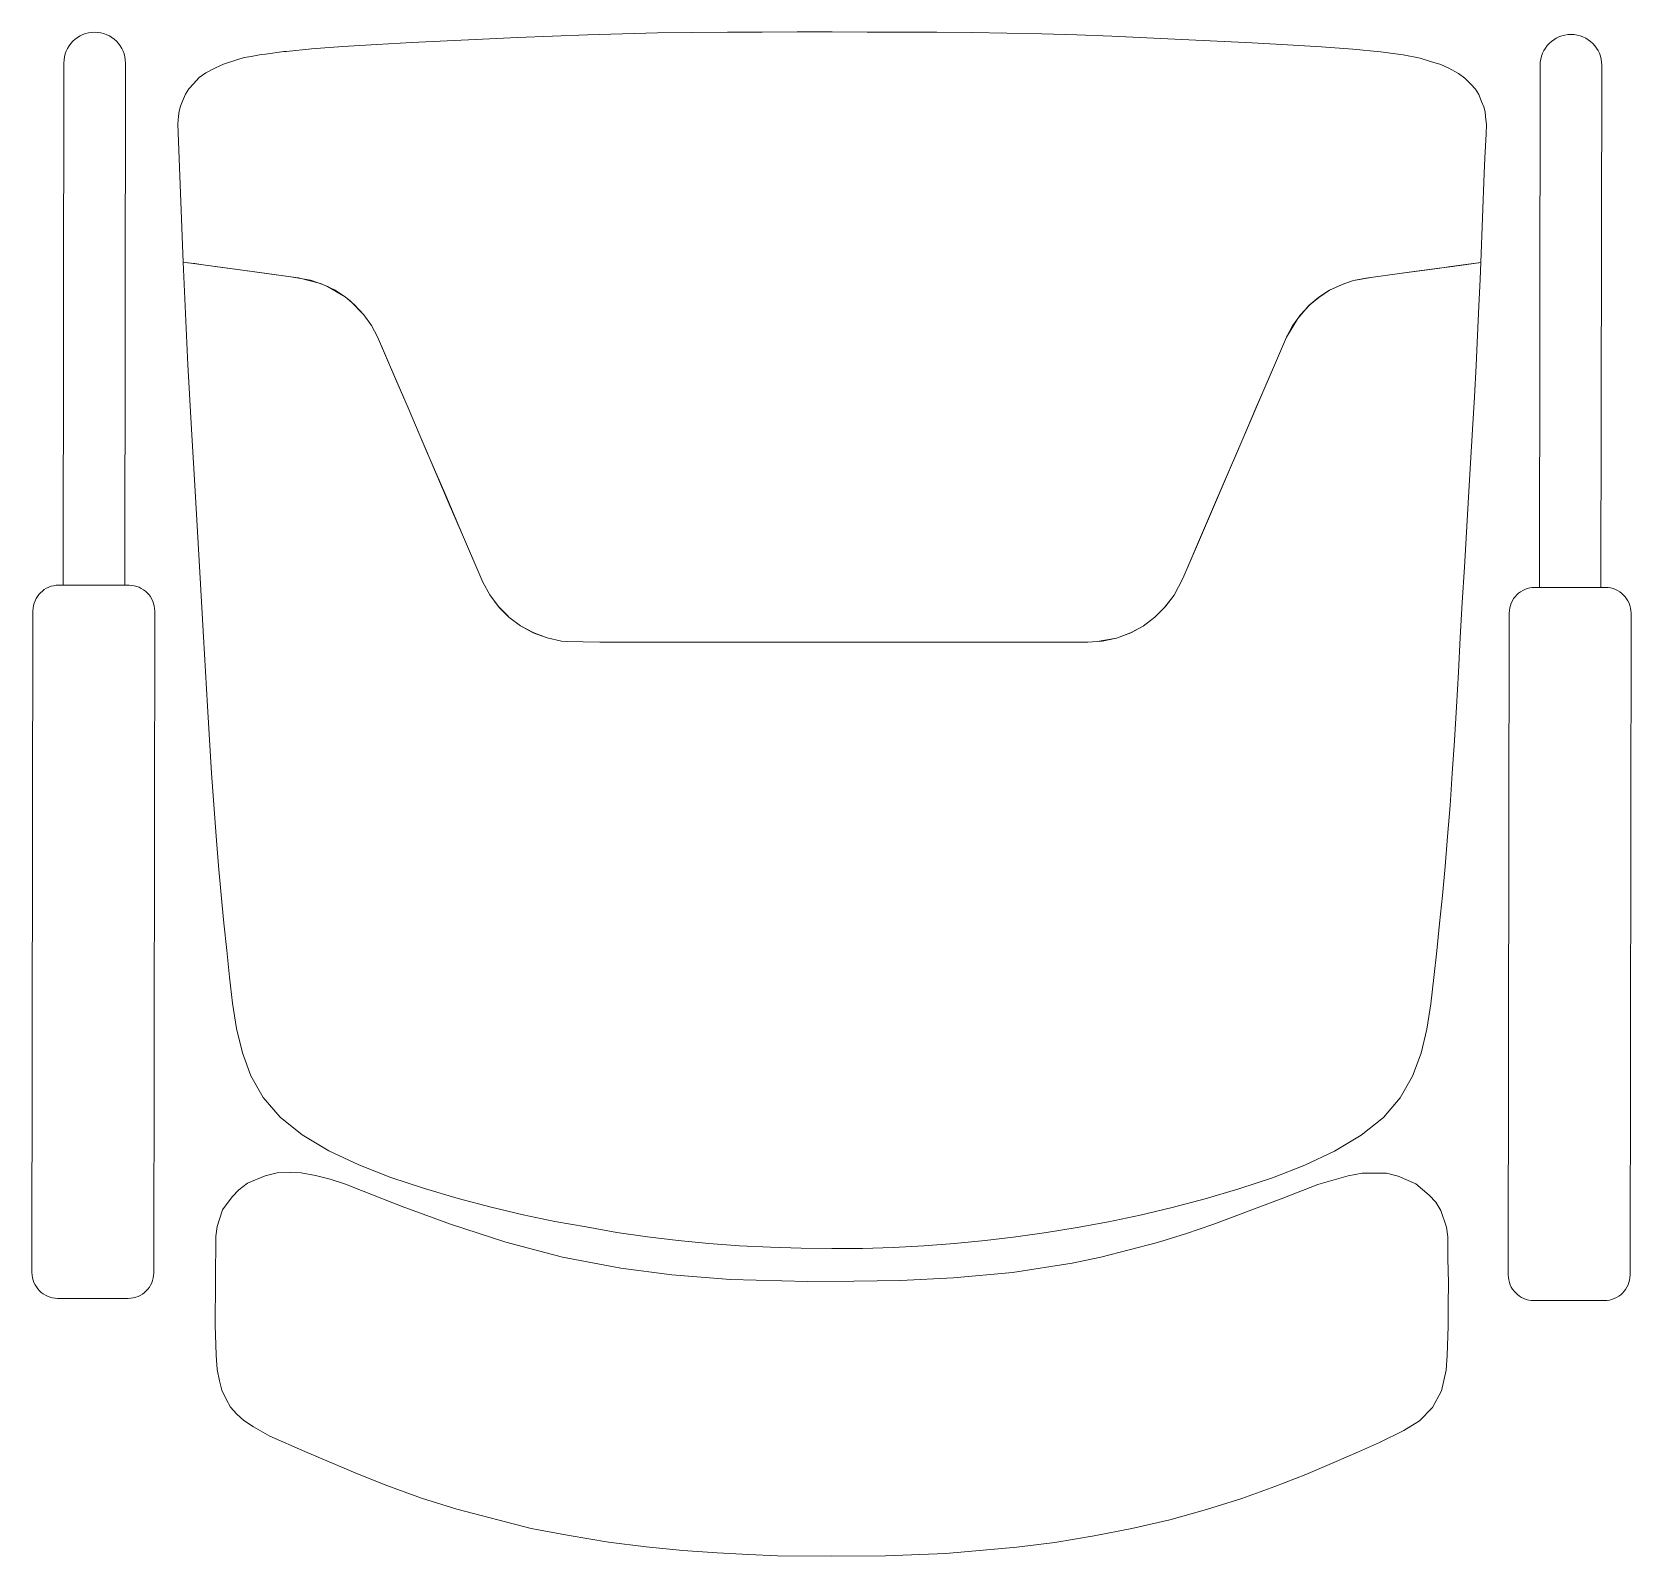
# Model space of a CAD drawing. Header units: inches. Extents: x 78 to 199, y 70 to 92.
# Drawn here: x 89.541 to 90.164, y 78.313 to 78.906 of the extents above; entities that cross this region are included whole.
import ezdxf
from ezdxf.enums import TextEntityAlignment as Align

# ---------------------------------------------------------------- set-up
doc = ezdxf.new("R2010")
doc.units = ezdxf.units.IN
doc.header["$MEASUREMENT"] = 0
doc.linetypes.add('HIDDEN', pattern=[0.375, 0.25, -0.125])
doc.linetypes.add('HIDDEN2', pattern=[0.1875, 0.125, -0.0625])
doc.layers.add('GOLDCLADDING', color=7, linetype='Continuous', true_color=0xffc20a)
doc.layers.add('HIDDEN-EEE', color=6, linetype='HIDDEN', lineweight=9)
doc.styles.add('ROMANS', font='romans.shx')

# ---------------------------------------------------------------- blocks, each defined once
blk = doc.blocks.new('YJYJJYJTYJTY')
at = {"layer": 'HIDDEN-EEE', "color": 252, "linetype": 'HIDDEN2', "ltscale": 300}
for p, q in [((-5.53338, 6.01942, -0.07909), (-5.51968, 6.02009, -0.07909)), ((-5.51968, 6.02009, -0.07909), (-5.50602, 6.02073, -0.07909)), ((-5.50602, 6.02073, -0.07909), (-5.49238, 6.0213, -0.07909)), ((-5.49238, 6.0213, -0.07909), (-5.47877, 6.0218, -0.07909)), ((-5.47877, 6.0218, -0.07909), (-5.46516, 6.0222, -0.07909)), ((-5.46516, 6.0222, -0.07909), (-5.45156, 6.02249, -0.07909)), ((-5.45156, 6.02249, -0.07909), (-5.43796, 6.02268, -0.07909)), ((-5.43796, 6.02268, -0.07909), (-5.42435, 6.0228, -0.07909)), ((-5.42435, 6.0228, -0.07909), (-5.41075, 6.02286, -0.07909)), ((-5.41075, 6.02286, -0.07909), (-5.39715, 6.02287, -0.07909)), ((-5.39715, 6.02287, -0.07909), (-5.38355, 6.02287, -0.07909)), ((-5.38355, 6.02287, -0.07909), (-5.36994, 6.02286, -0.07909)), ((-5.36994, 6.02286, -0.07909), (-5.35634, 6.02284, -0.07909)), ((-5.35634, 6.02284, -0.07909), (-5.34274, 6.02277, -0.07909)), ((-5.34274, 6.02277, -0.07909), (-5.32914, 6.02264, -0.07909)), ((-5.32914, 6.02264, -0.07909), (-5.31553, 6.02244, -0.07909)), ((-5.31553, 6.02244, -0.07909), (-5.30193, 6.02214, -0.07909)), ((-5.30193, 6.02214, -0.07909), (-5.28833, 6.02173, -0.07909)), ((-5.28833, 6.02173, -0.07909), (-5.27471, 6.02122, -0.07909)), ((-5.27471, 6.02122, -0.07909), (-5.26108, 6.02064, -0.07909)), ((-5.26108, 6.02064, -0.07909), (-5.24741, 6.01999, -0.07909)), ((-5.6098, 6.01336, -0.07909), (-5.6058, 6.01414, -0.07909)), ((-5.6058, 6.01414, -0.07909), (-5.60421, 6.01428, -0.07909)), ((-5.60421, 6.01428, -0.07909), (-5.59699, 6.01532, -0.07909)), ((-5.59699, 6.01532, -0.07909), (-5.59596, 6.01529, -0.07909)), ((-5.59596, 6.01529, -0.07909), (-5.58631, 6.01637, -0.07909)), ((-5.58631, 6.01637, -0.07909), (-5.5741, 6.01726, -0.07909)), ((-5.5741, 6.01726, -0.07909), (-5.56086, 6.01803, -0.07909)), ((-5.56086, 6.01803, -0.07909), (-5.54714, 6.01873, -0.07909)), ((-5.54714, 6.01873, -0.07909), (-5.53338, 6.01942, -0.07909)), ((-5.24741, 6.01999, -0.07909), (-5.23371, 6.01931, -0.07909)), ((-5.23371, 6.01931, -0.07909), (-5.21996, 6.01861, -0.07909)), ((-5.21996, 6.01861, -0.07909), (-5.20623, 6.01789, -0.07909)), ((-5.20623, 6.01789, -0.07909), (-5.193, 6.01712, -0.07909)), ((-5.193, 6.01712, -0.07909), (-5.18079, 6.01622, -0.07909)), ((-5.18079, 6.01622, -0.07909), (-5.1701, 6.01515, -0.07909)), ((-5.1701, 6.01515, -0.07909), (-5.16129, 6.01397, -0.07909)), ((-5.16129, 6.01397, -0.07909), (-5.15466, 6.01272, -0.07909)), ((-5.68297, 5.80751, -0.07909), (-5.68267, 6.01078, -0.07909)), ((-5.65897, 5.80747, -0.07909), (-5.65867, 6.01075, -0.07909)), ((-5.62742, 6.00696, -0.07909), (-5.62366, 6.00897, -0.07909)), ((-5.62366, 6.00897, -0.07909), (-5.62052, 6.01041, -0.07909)), ((-5.62052, 6.01041, -0.07909), (-5.61531, 6.012, -0.07909)), ((-5.61531, 6.012, -0.07909), (-5.61244, 6.01289, -0.07909)), ((-5.61244, 6.01289, -0.07909), (-5.6098, 6.01336, -0.07909)), ((-5.15466, 6.01272, -0.07909), (-5.15061, 6.0114, -0.07909)), ((-5.15061, 6.0114, -0.07909), (-5.14658, 6.01024, -0.07909)), ((-5.14658, 6.01024, -0.07909), (-5.14344, 6.00879, -0.07909)), ((-5.14344, 6.00879, -0.07909), (-5.13969, 6.00677, -0.07909)), ((-5.10821, 5.80666, -0.07909), (-5.10791, 6.00993, -0.07909)), ((-5.08421, 5.80662, -0.07909), (-5.08391, 6.0099, -0.07909)), ((-5.63405, 6.00075, -0.07909), (-5.63224, 6.00271, -0.07909)), ((-5.63224, 6.00271, -0.07909), (-5.62992, 6.00514, -0.07909)), ((-5.62992, 6.00514, -0.07909), (-5.62742, 6.00696, -0.07909)), ((-5.13969, 6.00677, -0.07909), (-5.13718, 6.00496, -0.07909)), ((-5.13718, 6.00496, -0.07909), (-5.13487, 6.00252, -0.07909)), ((-5.13487, 6.00252, -0.07909), (-5.13306, 6.00056, -0.07909)), ((-5.63729, 5.99398, -0.07909), (-5.63643, 5.99594, -0.07909)), ((-5.63643, 5.99594, -0.07909), (-5.63528, 5.99872, -0.07909)), ((-5.63528, 5.99872, -0.07909), (-5.63405, 6.00075, -0.07909)), ((-5.13306, 6.00056, -0.07909), (-5.13183, 5.99853, -0.07909)), ((-5.13183, 5.99853, -0.07909), (-5.13068, 5.99575, -0.07909)), ((-5.13068, 5.99575, -0.07909), (-5.12982, 5.99379, -0.07909)), ((-5.63829, 5.98703, -0.07909), (-5.63799, 5.99006, -0.07909)), ((-5.63799, 5.99006, -0.07909), (-5.63781, 5.99202, -0.07909)), ((-5.63781, 5.99202, -0.07909), (-5.63729, 5.99398, -0.07909)), ((-5.12982, 5.99379, -0.07909), (-5.1293, 5.99183, -0.07909)), ((-5.1293, 5.99183, -0.07909), (-5.12913, 5.98987, -0.07909)), ((-5.12913, 5.98987, -0.07909), (-5.12883, 5.98683, -0.07909)), ((-5.63615, 5.93329, -0.07909), (-5.63829, 5.98703, -0.07909)), ((-5.12897, 5.98319, -0.07909), (-5.1294, 5.97376, -0.07909)), ((-5.12883, 5.98683, -0.07909), (-5.12897, 5.98319, -0.07909)), ((-5.1294, 5.97376, -0.07909), (-5.12964, 5.96791, -0.07909)), ((-5.12964, 5.96791, -0.07909), (-5.13101, 5.9331, -0.07909)), ((-5.63536, 5.93318, -0.07909), (-5.63615, 5.93329, -0.07909)), ((-5.63615, 5.93329, -0.07909), (-5.62843, 5.93223, -0.07909)), ((-5.63435, 5.89328, -0.07909), (-5.63615, 5.93329, -0.07909)), ((-5.63615, 5.93329, -0.07909), (-5.63615, 5.93329, -0.07909)), ((-5.63444, 5.93305, -0.07909), (-5.63536, 5.93318, -0.07909)), ((-5.63164, 5.93268, -0.07909), (-5.63444, 5.93305, -0.07909)), ((-5.13368, 5.93274, -0.07909), (-5.13101, 5.9331, -0.07909)), ((-5.1318, 5.93299, -0.07909), (-5.13294, 5.93284, -0.07909)), ((-5.13101, 5.9331, -0.07909), (-5.1318, 5.93299, -0.07909)), ((-5.13101, 5.9331, -0.07909), (-5.13128, 5.92665, -0.07909)), ((-5.62843, 5.93223, -0.07909), (-5.63164, 5.93268, -0.07909)), ((-5.61993, 5.93109, -0.07909), (-5.62843, 5.93223, -0.07909)), ((-5.62843, 5.93223, -0.07909), (-5.61311, 5.93016, -0.07909)), ((-5.61311, 5.93016, -0.07909), (-5.61993, 5.93109, -0.07909)), ((-5.60449, 5.92899, -0.07909), (-5.61311, 5.93016, -0.07909)), ((-5.61311, 5.93016, -0.07909), (-5.60381, 5.92889, -0.07909)), ((-5.5943, 5.92761, -0.07909), (-5.60449, 5.92899, -0.07909)), ((-5.60381, 5.92889, -0.07909), (-5.5943, 5.92761, -0.07909)), ((-5.59134, 5.9272, -0.07909), (-5.5943, 5.92761, -0.07909)), ((-5.5943, 5.92761, -0.07909), (-5.5866, 5.92625, -0.07909)), ((-5.5828, 5.92497, -0.07909), (-5.59134, 5.9272, -0.07909)), ((-5.17287, 5.92745, -0.07909), (-5.18057, 5.92608, -0.07909)), ((-5.18057, 5.92609, -0.07909), (-5.17563, 5.92707, -0.07909)), ((-5.17563, 5.92707, -0.07909), (-5.17287, 5.92745, -0.07909)), ((-5.16267, 5.92883, -0.07909), (-5.17287, 5.92745, -0.07909)), ((-5.17287, 5.92745, -0.07909), (-5.16267, 5.92883, -0.07909)), ((-5.16267, 5.92883, -0.07909), (-5.15406, 5.92999, -0.07909)), ((-5.15473, 5.92989, -0.07909), (-5.16267, 5.92883, -0.07909)), ((-5.14786, 5.93082, -0.07909), (-5.15473, 5.92989, -0.07909)), ((-5.15406, 5.92999, -0.07909), (-5.14723, 5.93091, -0.07909)), ((-5.14262, 5.93152, -0.07909), (-5.14786, 5.93082, -0.07909)), ((-5.14723, 5.93091, -0.07909), (-5.14203, 5.93161, -0.07909)), ((-5.13873, 5.93205, -0.07909), (-5.14262, 5.93152, -0.07909)), ((-5.14203, 5.93161, -0.07909), (-5.13822, 5.93213, -0.07909)), ((-5.13595, 5.93243, -0.07909), (-5.13873, 5.93205, -0.07909)), ((-5.13822, 5.93213, -0.07909), (-5.13552, 5.93249, -0.07909)), ((-5.13403, 5.93268, -0.07909), (-5.13595, 5.93243, -0.07909)), ((-5.13552, 5.93249, -0.07909), (-5.13368, 5.93274, -0.07909)), ((-5.13294, 5.93284, -0.07909), (-5.13403, 5.93268, -0.07909)), ((-5.5866, 5.92625, -0.07909), (-5.58183, 5.92463, -0.07909)), ((-5.57999, 5.92375, -0.07909), (-5.5828, 5.92497, -0.07909)), ((-5.58183, 5.92463, -0.07909), (-5.5773, 5.92245, -0.07909)), ((-5.57308, 5.91972, -0.07909), (-5.57999, 5.92375, -0.07909)), ((-5.5773, 5.92245, -0.07909), (-5.57308, 5.91971, -0.07909)), ((-5.18987, 5.9223, -0.07909), (-5.19409, 5.91956, -0.07909)), ((-5.19409, 5.91958, -0.07909), (-5.18987, 5.9223, -0.07909)), ((-5.18987, 5.9223, -0.07909), (-5.18437, 5.92482, -0.07909)), ((-5.18501, 5.92459, -0.07909), (-5.18987, 5.9223, -0.07909)), ((-5.18057, 5.92608, -0.07909), (-5.18501, 5.92459, -0.07909)), ((-5.18437, 5.92482, -0.07909), (-5.18057, 5.92609, -0.07909)), ((-5.13128, 5.92665, -0.07909), (-5.13174, 5.91608, -0.07909)), ((-5.57125, 5.91817, -0.07909), (-5.57308, 5.91972, -0.07909)), ((-5.57308, 5.91971, -0.07909), (-5.56958, 5.91675, -0.07909)), ((-5.56583, 5.91277, -0.07909), (-5.57125, 5.91817, -0.07909)), ((-5.56958, 5.91675, -0.07909), (-5.56583, 5.91276, -0.07909)), ((-5.20223, 5.91138, -0.07909), (-5.19794, 5.91633, -0.07909)), ((-5.19759, 5.91661, -0.07909), (-5.20135, 5.91262, -0.07909)), ((-5.19794, 5.91633, -0.07909), (-5.19409, 5.91958, -0.07909)), ((-5.19409, 5.91956, -0.07909), (-5.19759, 5.91661, -0.07909)), ((-5.13174, 5.91608, -0.07909), (-5.13226, 5.90487, -0.07909)), ((-5.56292, 5.90867, -0.07909), (-5.56583, 5.91277, -0.07909)), ((-5.56583, 5.91276, -0.07909), (-5.56292, 5.90867, -0.07909)), ((-5.56054, 5.90423, -0.07909), (-5.56292, 5.90867, -0.07909)), ((-5.56292, 5.90867, -0.07909), (-5.56054, 5.90423, -0.07909)), ((-5.20665, 5.9041, -0.07909), (-5.20223, 5.91138, -0.07909)), ((-5.20427, 5.90852, -0.07909), (-5.20665, 5.90408, -0.07909)), ((-5.20223, 5.91138, -0.07909), (-5.20427, 5.90852, -0.07909)), ((-5.20135, 5.91262, -0.07909), (-5.20223, 5.91138, -0.07909)), ((-5.55809, 5.89854, -0.07909), (-5.56054, 5.90423, -0.07909)), ((-5.56054, 5.90423, -0.07909), (-5.55585, 5.8933, -0.07909)), ((-5.20901, 5.89857, -0.07909), (-5.20665, 5.9041, -0.07909)), ((-5.20665, 5.90408, -0.07909), (-5.20901, 5.89857, -0.07909)), ((-5.13226, 5.90487, -0.07909), (-5.13284, 5.89309, -0.07909)), ((-5.55349, 5.8878, -0.07909), (-5.55809, 5.89854, -0.07909)), ((-5.2137, 5.88767, -0.07909), (-5.20901, 5.89857, -0.07909)), ((-5.20901, 5.89857, -0.07909), (-5.21134, 5.89317, -0.07909)), ((-5.63302, 5.8683, -0.07909), (-5.63435, 5.89328, -0.07909)), ((-5.55585, 5.8933, -0.07909), (-5.54864, 5.8765, -0.07909)), ((-5.21134, 5.89317, -0.07909), (-5.21471, 5.88532, -0.07909)), ((-5.13284, 5.89309, -0.07909), (-5.13348, 5.88082, -0.07909)), ((-5.54864, 5.8765, -0.07909), (-5.55349, 5.8878, -0.07909)), ((-5.21471, 5.88532, -0.07909), (-5.24018, 5.82604, -0.07909)), ((-5.21856, 5.87638, -0.07909), (-5.2137, 5.88767, -0.07909)), ((-5.13348, 5.88082, -0.07909), (-5.13419, 5.86811, -0.07909)), ((-5.54357, 5.86466, -0.07909), (-5.54864, 5.8765, -0.07909)), ((-5.54864, 5.8765, -0.07909), (-5.54142, 5.85965, -0.07909)), ((-5.22365, 5.86454, -0.07909), (-5.21856, 5.87638, -0.07909)), ((-5.63147, 5.8419, -0.07909), (-5.63302, 5.8683, -0.07909)), ((-5.53823, 5.85221, -0.07909), (-5.54357, 5.86466, -0.07909)), ((-5.22899, 5.8521, -0.07909), (-5.22365, 5.86454, -0.07909)), ((-5.13419, 5.86811, -0.07909), (-5.13496, 5.85505, -0.07909)), ((-5.54142, 5.85965, -0.07909), (-5.5344, 5.84328, -0.07909)), ((-5.53259, 5.83907, -0.07909), (-5.53823, 5.85221, -0.07909)), ((-5.23464, 5.83896, -0.07909), (-5.22899, 5.8521, -0.07909)), ((-5.13496, 5.85505, -0.07909), (-5.13576, 5.84172, -0.07909)), ((-5.62985, 5.81472, -0.07909), (-5.63147, 5.8419, -0.07909)), ((-5.5344, 5.84328, -0.07909), (-5.52706, 5.82615, -0.07909)), ((-5.13576, 5.84172, -0.07909), (-5.13658, 5.82818, -0.07909)), ((-5.52706, 5.82615, -0.07909), (-5.53259, 5.83907, -0.07909)), ((-5.23932, 5.82805, -0.07909), (-5.23464, 5.83896, -0.07909)), ((-5.24702, 5.81015, -0.07909), (-5.23932, 5.82805, -0.07909)), ((-5.13658, 5.82818, -0.07909), (-5.1374, 5.81453, -0.07909)), ((-5.52112, 5.81232, -0.07909), (-5.52706, 5.82615, -0.07909)), ((-5.52706, 5.82615, -0.07909), (-5.51958, 5.80872, -0.07909)), ((-5.24018, 5.82604, -0.07909), (-5.24702, 5.81015, -0.07909)), ((-5.62829, 5.78734, -0.07909), (-5.62985, 5.81472, -0.07909)), ((-5.51958, 5.80872, -0.07909), (-5.52112, 5.81232, -0.07909)), ((-5.51684, 5.80371, -0.07909), (-5.51958, 5.80872, -0.07909)), ((-5.51958, 5.80872, -0.07909), (-5.51684, 5.8037, -0.07909)), ((-5.24702, 5.81015, -0.07909), (-5.25042, 5.80361, -0.07909)), ((-5.25042, 5.8036, -0.07909), (-5.24702, 5.81015, -0.07909)), ((-5.1374, 5.81453, -0.07909), (-5.1382, 5.80083, -0.07909)), ((-5.65726, 5.80747, -0.07909), (-5.68468, 5.80751, -0.07909)), ((-5.51342, 5.79915, -0.07909), (-5.51684, 5.80371, -0.07909)), ((-5.51684, 5.8037, -0.07909), (-5.51314, 5.79886, -0.07909)), ((-5.25412, 5.79876, -0.07909), (-5.25042, 5.8036, -0.07909)), ((-5.25042, 5.80361, -0.07909), (-5.25384, 5.79904, -0.07909)), ((-5.10992, 5.80666, -0.07909), (-5.08251, 5.80662, -0.07909)), ((-5.69469, 5.79753, -0.07909), (-5.69507, 5.53987, -0.07909)), ((-5.64766, 5.5398, -0.07909), (-5.64728, 5.79746, -0.07909)), ((-5.50983, 5.79555, -0.07909), (-5.51342, 5.79915, -0.07909)), ((-5.51314, 5.79886, -0.07909), (-5.50939, 5.79511, -0.07909)), ((-5.25384, 5.79904, -0.07909), (-5.25788, 5.79501, -0.07909)), ((-5.25788, 5.79502, -0.07909), (-5.25412, 5.79876, -0.07909)), ((-5.1382, 5.80083, -0.07909), (-5.13898, 5.78716, -0.07909)), ((-5.12032, 5.53902, -0.07909), (-5.11994, 5.79667, -0.07909)), ((-5.07252, 5.7966, -0.07909), (-5.0729, 5.53895, -0.07909)), ((-5.50939, 5.7951, -0.07909), (-5.50983, 5.79555, -0.07909)), ((-5.50939, 5.79511, -0.07909), (-5.50482, 5.79169, -0.07909)), ((-5.50482, 5.79169, -0.07909), (-5.50939, 5.7951, -0.07909)), ((-5.49995, 5.78904, -0.07909), (-5.50482, 5.79169, -0.07909)), ((-5.50482, 5.79169, -0.07909), (-5.49992, 5.78901, -0.07909)), ((-5.26735, 5.78892, -0.07909), (-5.26244, 5.79161, -0.07909)), ((-5.26244, 5.7916, -0.07909), (-5.26732, 5.78895, -0.07909)), ((-5.26244, 5.79161, -0.07909), (-5.25788, 5.79502, -0.07909)), ((-5.25788, 5.79501, -0.07909), (-5.26244, 5.7916, -0.07909)), ((-5.62678, 5.76037, -0.07909), (-5.62829, 5.78734, -0.07909)), ((-5.49447, 5.78697, -0.07909), (-5.49995, 5.78904, -0.07909)), ((-5.49992, 5.78901, -0.07909), (-5.49447, 5.78696, -0.07909)), ((-5.4889, 5.78576, -0.07909), (-5.49447, 5.78697, -0.07909)), ((-5.49447, 5.78696, -0.07909), (-5.4889, 5.78575, -0.07909)), ((-5.48694, 5.78562, -0.07909), (-5.4889, 5.78576, -0.07909)), ((-5.4889, 5.78575, -0.07909), (-5.48694, 5.78562, -0.07909)), ((-5.47402, 5.78535, -0.07909), (-5.48694, 5.78562, -0.07909)), ((-5.48694, 5.78562, -0.07909), (-5.474, 5.78534, -0.07909)), ((-5.29327, 5.78527, -0.07909), (-5.47402, 5.78535, -0.07909)), ((-5.474, 5.78534, -0.07909), (-5.29325, 5.78528, -0.07909)), ((-5.28406, 5.78526, -0.07909), (-5.29327, 5.78527, -0.07909)), ((-5.29325, 5.78528, -0.07909), (-5.28406, 5.78527, -0.07909)), ((-5.28033, 5.78554, -0.07909), (-5.28406, 5.78526, -0.07909)), ((-5.28406, 5.78527, -0.07909), (-5.28033, 5.78554, -0.07909)), ((-5.2728, 5.78689, -0.07909), (-5.28033, 5.78554, -0.07909)), ((-5.28033, 5.78554, -0.07909), (-5.27837, 5.78568, -0.07909)), ((-5.27837, 5.78568, -0.07909), (-5.2728, 5.78689, -0.07909)), ((-5.26732, 5.78895, -0.07909), (-5.2728, 5.78689, -0.07909)), ((-5.2728, 5.78689, -0.07909), (-5.26735, 5.78892, -0.07909)), ((-5.13898, 5.78716, -0.07909), (-5.13975, 5.77359, -0.07909)), ((-5.13975, 5.77359, -0.07909), (-5.14051, 5.76019, -0.07909)), ((-5.6252, 5.73436, -0.07909), (-5.62678, 5.76037, -0.07909)), ((-5.14051, 5.76019, -0.07909), (-5.14129, 5.74703, -0.07909)), ((-5.14129, 5.74703, -0.07909), (-5.14211, 5.73417, -0.07909)), ((-5.62341, 5.70983, -0.07909), (-5.6252, 5.73436, -0.07909)), ((-5.14211, 5.73417, -0.07909), (-5.14298, 5.7217, -0.07909)), ((-5.14298, 5.7217, -0.07909), (-5.14392, 5.70965, -0.07909)), ((-5.62243, 5.69819, -0.07909), (-5.62341, 5.70983, -0.07909)), ((-5.14392, 5.70965, -0.07909), (-5.14491, 5.69801, -0.07909)), ((-5.6214, 5.68692, -0.07909), (-5.62243, 5.69819, -0.07909)), ((-5.14491, 5.69801, -0.07909), (-5.14595, 5.68674, -0.07909)), ((-5.62033, 5.67598, -0.07909), (-5.6214, 5.68692, -0.07909)), ((-5.14595, 5.68674, -0.07909), (-5.14703, 5.6758, -0.07909)), ((-5.61923, 5.66533, -0.07909), (-5.62033, 5.67598, -0.07909)), ((-5.14703, 5.6758, -0.07909), (-5.14813, 5.66515, -0.07909)), ((-5.61812, 5.65493, -0.07909), (-5.61923, 5.66533, -0.07909)), ((-5.14813, 5.66515, -0.07909), (-5.14925, 5.65475, -0.07909)), ((-5.61695, 5.64476, -0.07909), (-5.61812, 5.65493, -0.07909)), ((-5.14925, 5.65475, -0.07909), (-5.15043, 5.64458, -0.07909)), ((-5.61541, 5.63489, -0.07909), (-5.61695, 5.64476, -0.07909)), ((-5.15043, 5.64458, -0.07909), (-5.15198, 5.63472, -0.07909)), ((-5.61315, 5.62544, -0.07909), (-5.61541, 5.63489, -0.07909)), ((-5.15198, 5.63472, -0.07909), (-5.15424, 5.62526, -0.07909)), ((-5.60981, 5.61648, -0.07909), (-5.61315, 5.62544, -0.07909)), ((-5.15424, 5.62526, -0.07909), (-5.15759, 5.6163, -0.07909)), ((-5.60503, 5.60811, -0.07909), (-5.60981, 5.61648, -0.07909)), ((-5.15759, 5.6163, -0.07909), (-5.16237, 5.60794, -0.07909)), ((-5.59846, 5.60044, -0.07909), (-5.60503, 5.60811, -0.07909)), ((-5.16237, 5.60794, -0.07909), (-5.16895, 5.60028, -0.07909)), ((-5.58986, 5.59353, -0.07909), (-5.59846, 5.60044, -0.07909)), ((-5.16895, 5.60028, -0.07909), (-5.17755, 5.59337, -0.07909)), ((-5.57952, 5.58735, -0.07909), (-5.58986, 5.59353, -0.07909)), ((-5.17755, 5.59337, -0.07909), (-5.1879, 5.5872, -0.07909)), ((-5.56787, 5.58184, -0.07909), (-5.57952, 5.58735, -0.07909)), ((-5.1879, 5.5872, -0.07909), (-5.19956, 5.5817, -0.07909)), ((-5.60424, 5.57755, 0.34034), (-5.59965, 5.57872, 0.34034)), ((-5.59965, 5.57872, 0.34034), (-5.59449, 5.57888, 0.34034)), ((-5.59449, 5.57888, 0.34034), (-5.59029, 5.57871, 0.34034)), ((-5.59029, 5.57871, 0.34034), (-5.58475, 5.5777, 0.34034)), ((-5.55531, 5.57694, -0.07909), (-5.56787, 5.58184, -0.07909)), ((-5.19956, 5.5817, -0.07909), (-5.21212, 5.57681, -0.07909)), ((-5.18267, 5.57754, 0.34034), (-5.17714, 5.57856, 0.34034)), ((-5.17714, 5.57856, 0.34034), (-5.16778, 5.57856, 0.34034)), ((-5.16778, 5.57856, 0.34034), (-5.16319, 5.57738, 0.34034)), ((-5.61717, 5.56933, 0.34034), (-5.61453, 5.57216, 0.34034)), ((-5.61453, 5.57216, 0.34034), (-5.61119, 5.57466, 0.34034)), ((-5.61119, 5.57466, 0.34034), (-5.60424, 5.57755, 0.34034)), ((-5.58475, 5.5777, 0.34034), (-5.57903, 5.57621, 0.34034)), ((-5.57903, 5.57621, 0.34034), (-5.573, 5.57429, 0.34034)), ((-5.573, 5.57429, 0.34034), (-5.56617, 5.57158, 0.34034)), ((-5.54227, 5.5726, -0.07909), (-5.55531, 5.57694, -0.07909)), ((-5.52916, 5.56875, -0.07909), (-5.54227, 5.5726, -0.07909)), ((-5.22516, 5.57248, -0.07909), (-5.23827, 5.56864, -0.07909)), ((-5.21212, 5.57681, -0.07909), (-5.22516, 5.57248, -0.07909)), ((-5.20873, 5.56864, 0.34034), (-5.19443, 5.57414, 0.34034)), ((-5.19443, 5.57414, 0.34034), (-5.18267, 5.57754, 0.34034)), ((-5.16319, 5.57738, 0.34034), (-5.15624, 5.57449, 0.34034)), ((-5.15624, 5.57449, 0.34034), (-5.15112, 5.57007, 0.34034)), ((-5.62089, 5.56429, 0.34034), (-5.61717, 5.56933, 0.34034)), ((-5.56617, 5.57158, 0.34034), (-5.55096, 5.56568, 0.34034)), ((-5.55096, 5.56568, 0.34034), (-5.53208, 5.5587, 0.34034)), ((-5.51633, 5.56535, -0.07909), (-5.52916, 5.56875, -0.07909)), ((-5.23827, 5.56864, -0.07909), (-5.25111, 5.56525, -0.07909)), ((-5.23536, 5.55858, 0.34034), (-5.20873, 5.56864, 0.34034)), ((-5.15112, 5.57007, 0.34034), (-5.14848, 5.56726, 0.34034)), ((-5.14848, 5.56726, 0.34034), (-5.14654, 5.56411, 0.34034)), ((-5.62302, 5.55778, 0.34034), (-5.62089, 5.56429, 0.34034)), ((-5.50379, 5.56235, -0.07909), (-5.51633, 5.56535, -0.07909)), ((-5.49148, 5.55974, -0.07909), (-5.50379, 5.56235, -0.07909)), ((-5.47935, 5.55764, -0.07909), (-5.49148, 5.55974, -0.07909)), ((-5.27596, 5.55965, -0.07909), (-5.28809, 5.55739, -0.07909)), ((-5.26365, 5.56226, -0.07909), (-5.27596, 5.55965, -0.07909)), ((-5.25111, 5.56525, -0.07909), (-5.26365, 5.56226, -0.07909)), ((-5.14654, 5.56411, 0.34034), (-5.14442, 5.5576, 0.34034)), ((-5.62371, 5.51923, 0.34034), (-5.62355, 5.55401, 0.34034)), ((-5.62355, 5.55401, 0.34034), (-5.62302, 5.55778, 0.34034)), ((-5.53208, 5.5587, 0.34034), (-5.51061, 5.55173, 0.34034)), ((-5.46734, 5.55551, -0.07909), (-5.47935, 5.55764, -0.07909)), ((-5.45539, 5.55384, -0.07909), (-5.46734, 5.55551, -0.07909)), ((-5.44344, 5.55243, -0.07909), (-5.45539, 5.55384, -0.07909)), ((-5.31206, 5.55378, -0.07909), (-5.324, 5.55238, -0.07909)), ((-5.30011, 5.55544, -0.07909), (-5.31206, 5.55378, -0.07909)), ((-5.28809, 5.55739, -0.07909), (-5.30011, 5.55544, -0.07909)), ((-5.25683, 5.55164, 0.34034), (-5.24592, 5.55502, 0.34034)), ((-5.24592, 5.55502, 0.34034), (-5.23536, 5.55858, 0.34034)), ((-5.14442, 5.5576, 0.34034), (-5.1439, 5.55383, 0.34034)), ((-5.1439, 5.55383, 0.34034), (-5.14379, 5.5454, 0.34034)), ((-5.51061, 5.55173, 0.34034), (-5.48854, 5.54595, 0.34034)), ((-5.4315, 5.55127, -0.07909), (-5.44344, 5.55243, -0.07909)), ((-5.41956, 5.55037, -0.07909), (-5.4315, 5.55127, -0.07909)), ((-5.40761, 5.54973, -0.07909), (-5.41956, 5.55037, -0.07909)), ((-5.39567, 5.54934, -0.07909), (-5.40761, 5.54973, -0.07909)), ((-5.38372, 5.54921, -0.07909), (-5.39567, 5.54934, -0.07909)), ((-5.37178, 5.54933, -0.07909), (-5.38372, 5.54921, -0.07909)), ((-5.35984, 5.54971, -0.07909), (-5.37178, 5.54933, -0.07909)), ((-5.34789, 5.55035, -0.07909), (-5.35984, 5.54971, -0.07909)), ((-5.33595, 5.55124, -0.07909), (-5.34789, 5.55035, -0.07909)), ((-5.324, 5.55238, -0.07909), (-5.33595, 5.55124, -0.07909)), ((-5.27891, 5.54587, 0.34034), (-5.25683, 5.55164, 0.34034)), ((-5.48854, 5.54595, 0.34034), (-5.46586, 5.54162, 0.34034)), ((-5.46586, 5.54162, 0.34034), (-5.44596, 5.53897, 0.34034)), ((-5.31327, 5.53998, 0.34034), (-5.29016, 5.54353, 0.34034)), ((-5.29016, 5.54353, 0.34034), (-5.27891, 5.54587, 0.34034)), ((-5.14379, 5.5454, 0.34034), (-5.14361, 5.53594, 0.34034)), ((-5.44596, 5.53897, 0.34034), (-5.4231, 5.53721, 0.34034)), ((-5.4231, 5.53721, 0.34034), (-5.39313, 5.53644, 0.34034)), ((-5.39313, 5.53644, 0.34034), (-5.37508, 5.53654, 0.34034)), ((-5.37508, 5.53654, 0.34034), (-5.35693, 5.53681, 0.34034)), ((-5.35693, 5.53681, 0.34034), (-5.33625, 5.53784, 0.34034)), ((-5.33625, 5.53784, 0.34034), (-5.31327, 5.53998, 0.34034)), ((-5.14361, 5.53594, 0.34034), (-5.14365, 5.52748, 0.34034)), ((-5.68509, 5.52986, -0.07909), (-5.65767, 5.52982, -0.07909)), ((-5.08292, 5.52897, -0.07909), (-5.11034, 5.52901, -0.07909)), ((-5.14365, 5.52748, 0.34034), (-5.14376, 5.51905, 0.34034)), ((-5.6235, 5.51171, 0.34034), (-5.62371, 5.51923, 0.34034)), ((-5.62371, 5.51923, 0.34034), (-5.62371, 5.51923, 0.34034)), ((-5.14376, 5.51905, 0.34034), (-5.14416, 5.50759, 0.34034)), ((-5.62332, 5.50777, 0.34034), (-5.6235, 5.51171, 0.34034)), ((-5.62297, 5.50213, 0.34034), (-5.62332, 5.50777, 0.34034)), ((-5.14416, 5.50759, 0.34034), (-5.14452, 5.50195, 0.34034)), ((-5.62203, 5.49781, 0.34034), (-5.62297, 5.50213, 0.34034)), ((-5.62114, 5.49409, 0.34034), (-5.62203, 5.49781, 0.34034)), ((-5.14452, 5.50195, 0.34034), (-5.14635, 5.49391, 0.34034)), ((-5.61947, 5.49061, 0.34034), (-5.62114, 5.49409, 0.34034)), ((-5.14635, 5.49391, 0.34034), (-5.14976, 5.48735, 0.34034)), ((-5.61773, 5.48753, 0.34034), (-5.61947, 5.49061, 0.34034)), ((-5.61537, 5.4848, 0.34034), (-5.61773, 5.48753, 0.34034)), ((-5.61263, 5.48236, 0.34034), (-5.61537, 5.4848, 0.34034)), ((-5.14976, 5.48735, 0.34034), (-5.15487, 5.48219, 0.34034)), ((-5.60883, 5.47978, 0.34034), (-5.61263, 5.48236, 0.34034)), ((-5.60241, 5.47618, 0.34034), (-5.60883, 5.47978, 0.34034)), ((-5.15487, 5.48219, 0.34034), (-5.16093, 5.47836, 0.34034)), ((-5.58887, 5.4703, 0.34034), (-5.60241, 5.47618, 0.34034)), ((-5.17045, 5.47372, 0.34034), (-5.17863, 5.47015, 0.34034)), ((-5.16093, 5.47836, 0.34034), (-5.17045, 5.47372, 0.34034)), ((-5.56837, 5.46148, 0.34034), (-5.58887, 5.4703, 0.34034)), ((-5.17863, 5.47015, 0.34034), (-5.18825, 5.46594, 0.34034)), ((-5.55687, 5.45703, 0.34034), (-5.56837, 5.46148, 0.34034)), ((-5.19915, 5.46134, 0.34034), (-5.21114, 5.4566, 0.34034)), ((-5.18825, 5.46594, 0.34034), (-5.19915, 5.46134, 0.34034)), ((-5.54344, 5.45206, 0.34034), (-5.55687, 5.45703, 0.34034)), ((-5.21114, 5.4566, 0.34034), (-5.22409, 5.45194, 0.34034)), ((-5.52972, 5.44773, 0.34034), (-5.54344, 5.45206, 0.34034)), ((-5.50068, 5.4403, 0.34034), (-5.52972, 5.44773, 0.34034)), ((-5.2378, 5.44762, 0.34034), (-5.25212, 5.44369, 0.34034)), ((-5.22409, 5.45194, 0.34034), (-5.2378, 5.44762, 0.34034)), ((-5.25212, 5.44369, 0.34034), (-5.26685, 5.44021, 0.34034)), ((-5.48596, 5.43749, 0.34034), (-5.50068, 5.4403, 0.34034)), ((-5.47065, 5.43491, 0.34034), (-5.48596, 5.43749, 0.34034)), ((-5.456, 5.43317, 0.34034), (-5.47065, 5.43491, 0.34034)), ((-5.28158, 5.43741, 0.34034), (-5.29688, 5.43484, 0.34034)), ((-5.26685, 5.44021, 0.34034), (-5.28158, 5.43741, 0.34034)), ((-5.44172, 5.43175, 0.34034), (-5.456, 5.43317, 0.34034)), ((-5.42832, 5.43076, 0.34034), (-5.44172, 5.43175, 0.34034)), ((-5.41613, 5.43015, 0.34034), (-5.42832, 5.43076, 0.34034)), ((-5.40482, 5.42968, 0.34034), (-5.41613, 5.43015, 0.34034)), ((-5.38377, 5.42955, 0.34034), (-5.40482, 5.42968, 0.34034)), ((-5.36272, 5.42967, 0.34034), (-5.38377, 5.42955, 0.34034)), ((-5.33929, 5.43058, 0.34034), (-5.36272, 5.42967, 0.34034)), ((-5.31169, 5.43296, 0.34034), (-5.33929, 5.43058, 0.34034)), ((-5.29688, 5.43484, 0.34034), (-5.31169, 5.43296, 0.34034))]:
    blk.add_line(p, q, dxfattribs=at)
for centre, radius, start, end in [((-5.67067, 6.01077, -0.07909), 0.012, 359.91499, 179.91499), ((-5.09591, 6.00991, -0.07909), 0.012, 359.91499, 179.91499), ((-5.68469, 5.79751, -0.07909), 0.01, 89.91499, 179.91499), ((-5.65728, 5.79747, -0.07909), 0.01, 359.91499, 89.91499), ((-5.10994, 5.79666, -0.07909), 0.01, 89.91499, 179.91499), ((-5.08252, 5.79662, -0.07909), 0.01, 359.91499, 89.91499), ((-5.68507, 5.53986, -0.07909), 0.01, 179.91499, 269.91499), ((-5.65766, 5.53982, -0.07909), 0.01, 269.91499, 359.91499), ((-5.11032, 5.53901, -0.07909), 0.01, 179.91499, 269.91499), ((-5.0829, 5.53897, -0.07909), 0.01, 269.91499, 359.91499)]:
    blk.add_arc(centre, radius, start, end, dxfattribs=at)
at = {"color": 252, "style": 'ROMANS'}
for p in [(4.77318, 7.30599, -0.07909), (-4.23063, 7.17384, -0.07909), (-4.30223, 3.77171, -0.07909), (1.36363, 2.24315, -0.07909)]:
    blk.add_attdef('ELEV', text='', height=0.10354, dxfattribs=at).set_placement(p, align=Align.BOTTOM_LEFT)
for p in [(4.77318, 7.23716, -0.07909), (-4.23063, 7.10502, -0.07909), (-4.30223, 3.70288, -0.07909), (1.36363, 2.17433, -0.07909)]:
    blk.add_attdef('LEVEL', text='', height=0.10354, dxfattribs=at).set_placement(p, align=Align.TOP_LEFT)

msp = doc.modelspace()

# ---------------------------------------------------------------- block references
at = {"layer": 'GOLDCLADDING'}
msp.add_blockref('YJYJJYJTYJTY', (95.23646, 72.88351, 0.07909), dxfattribs=at)

doc.saveas('drawing.dxf')
